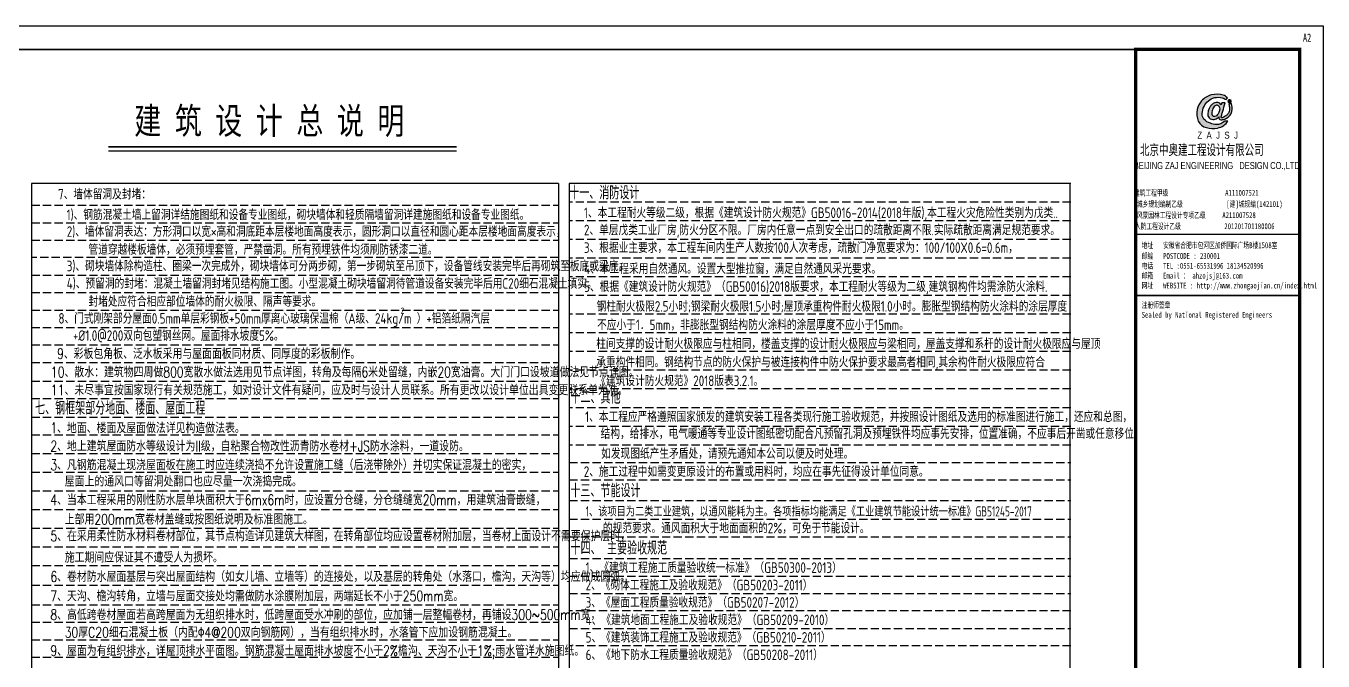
# Model space of a CAD drawing. Extents: x 177291 to 1288761, y 177638 to 322898.
# Drawn here: x 270480 to 309645, y 295766 to 314928 of the extents above; entities that cross this region are included whole.
import ezdxf
from ezdxf.enums import TextEntityAlignment as Align

# ---------------------------------------------------------------- set-up
doc = ezdxf.new("R2010")
doc.units = 0
doc.header["$LTSCALE"] = 1000
doc.linetypes.add('DASH', pattern=[0.35, 0.25, -0.1])
for name, color, linetype in [('BORDER', 7, 'Continuous'), ('PUB_TITLE', 4, 'Continuous'), ('STAIR', 2, 'Continuous'), ('图签', 3, 'Continuous'), ('填充', 251, 'Continuous'), ('文字', 7, 'Continuous')]:
    doc.layers.add(name, color=color, linetype=linetype)
doc.styles.add('_gyy_title_Arial', font='arial.ttf', dxfattribs={"width": 0.7})
doc.styles.add('_gyy_title_ST', font='', dxfattribs={"width": 0.8})
doc.styles.add('C', font='tssdeng.shx', dxfattribs={"height": 3, "bigfont": 'tssdchn.shx'})
doc.styles.add('HZ', font='txt.shx', dxfattribs={"width": 0.8, "bigfont": '000hztxt.shx'})
doc.styles.add('HZTXT', font='romans.shx', dxfattribs={"width": 0.75, "height": 300, "bigfont": 'HZTXT.shx'})
doc.styles.add('宋体', font='')
doc.styles.get('_gyy_title_ST').set_extended_font_data('SimSun')
doc.styles.get('宋体').set_extended_font_data('SimSun')

# ---------------------------------------------------------------- blocks, each defined once
blk = doc.blocks.new('dd')
at = {"layer": '图签'}
h = blk.add_hatch(color=5, dxfattribs=at)
h.set_gradient(color1=(0, 0, 255), color2=(36, 36, 255), one_color=1, tint=0.57)
h.paths.add_polyline_path([(452, 1270, -0.093206), (531, 1562, -0.136321), (716, 1807, -0.161039), (988, 1948, -0.108591), (1307, 1935, -0.049497), (1479, 1861, 0.062627), (1539, 1932, 0.094388), (1351, 2056, 0.136326), (854, 2062, 0.161722), (430, 1810, 0.133661), (243, 1435, 0.158414), (286, 937, 0.22517), (632, 669, 0.138663), (1107, 646, 0.074676), (1375, 753, 0.125344), (1543, 944, 0.006312), (1413, 948, -0.090385), (1244, 833, -0.096745), (1053, 797, -0.073845), (803, 850, -0.140868), (530, 1020, -0.160753)])
h = blk.add_hatch(color=5, dxfattribs=at)
h.set_gradient(color1=(0, 0, 255), color2=(36, 36, 255), one_color=1, tint=0.57)
h.paths.add_polyline_path([(1306, 1289, 0.011169), (1334, 1370, 0.005807), (1431, 1724, 0.01105), (1292, 1724, 0.016796), (1267, 1634, 0.125943), (1203, 1704, 0.083806), (1120, 1739, 0.082879), (1047, 1739, -0.008503), (952, 1710, 0.060057), (844, 1628, 0.086078), (774, 1532, 0.099424), (705, 1347, 0.12153), (690, 1225, 0.102644), (719, 1122, 0.056648), (797, 1042, 0.092914), (913, 1013, 0.194578), (1098, 1064, -0.002562), (1175, 1122, 0.064354), (1167, 1068, 0.172385), (1207, 1017, 0.105458), (1300, 1002, 0.086567), (1454, 1046, 0.047674), (1592, 1136, 0.166359), (1692, 1274, 0.096748), (1728, 1431, 0.03151), (1728, 1548, 0.041815), (1700, 1691, 0.007654), (1588, 1673, -0.009919), (1610, 1585, -0.068269), (1624, 1482, -0.105336), (1605, 1352, -0.14652), (1528, 1223, -0.070486), (1434, 1151, -0.077937), (1341, 1103, -0.127098), (1272, 1084, -0.114215), (1267, 1129, -0.007609)])
h.paths.add_polyline_path([(865, 1245, -0.099994), (863, 1328, -0.050974), (888, 1427, -0.120527), (938, 1529, -0.043888), (1002, 1595, -0.08446), (1063, 1619, -0.147309), (1127, 1607, -0.037474), (1177, 1572, -0.06931), (1209, 1507, -0.067662), (1213, 1431, -0.02676), (1211, 1413, 0.017209), (1183, 1329, -0.048815), (1120, 1223, -0.139096), (1046, 1163, -0.097991), (944, 1153, -0.085394), (909, 1169, -0.149141)], flags=16)
h = blk.add_hatch(color=1, dxfattribs=at)
h.set_gradient(color1=(255, 0, 0), color2=(255, 0, 0), tint=0.57)
h.paths.add_polyline_path([(1557, 1818, 0.386553), (1564, 1757, 0.170676), (1604, 1736, 0.082224), (1657, 1743, 0.087509), (1686, 1766, 0.264235), (1694, 1804, 0.244333), (1636, 1850, 0.30271)])
blk.add_lwpolyline([(1539, 1932, 0.094388), (1351, 2056, 0.136326), (854, 2062, 0.161722), (430, 1810, 0.133661), (243, 1435, 0.158414), (286, 937, 0.22517), (632, 669, 0.138663), (1107, 646, 0.074676), (1375, 753, 0.125344), (1543, 944, 0.006312), (1413, 948, -0.090385), (1244, 833, -0.096745), (1053, 797, -0.073845), (803, 850, -0.140868), (530, 1020, -0.160753), (452, 1270, -0.093206), (531, 1562, -0.136321), (716, 1807, -0.161039), (988, 1948, -0.108591), (1307, 1935, -0.049497), (1479, 1861, 0.062627)], format="xyb", close=True, dxfattribs=at)
for points in [[(1431, 1724, 0.011041), (1292, 1724, 0.016796), (1267, 1634, 0.125943), (1203, 1704, 0.083806), (1120, 1739, 0.082879), (1047, 1739, -0.008503), (952, 1710, 0.060057), (844, 1628, 0.086078), (774, 1532, 0.099424), (705, 1347, 0.12153), (690, 1225, 0.102644), (719, 1122, 0.056648), (797, 1042, 0.092914), (913, 1013, 0.194578), (1098, 1064, -0.002562), (1175, 1122, 0.064354), (1167, 1068, 0.172385), (1207, 1017, 0.105458), (1300, 1002, 0.086567), (1454, 1046, 0.047674), (1592, 1136, 0.166359), (1692, 1274, 0.096748), (1728, 1431, 0.03151), (1728, 1548, 0.041815), (1700, 1691, 0.007654), (1588, 1673, -0.009919), (1610, 1585, -0.068269), (1624, 1482, -0.105336), (1605, 1352, -0.14652), (1528, 1223, -0.070486), (1434, 1151, -0.077937), (1341, 1103, -0.127098), (1272, 1084, -0.114215), (1267, 1129, -0.007609), (1306, 1289, 0.011169), (1334, 1370, 0.005782), (1430, 1722, 0.069025)], [(1694, 1804, 0.243958), (1636, 1850, 0.303117), (1557, 1818, 0.386553), (1564, 1757, 0.170676), (1604, 1736, 0.082224), (1657, 1743, 0.087509), (1686, 1766, 0.264235), (1694, 1804, -7.823139)], [(1213, 1431, 0.067662), (1209, 1507, 0.06931), (1177, 1572, 0.037474), (1127, 1607, 0.147309), (1063, 1619, 0.08446), (1002, 1595, 0.043888), (938, 1529, 0.120527), (888, 1427, 0.050974), (863, 1328, 0.099994), (865, 1245, 0.149141), (909, 1169, 0.085394), (944, 1153, 0.097991), (1046, 1163, 0.139096), (1120, 1223, 0.048815), (1183, 1329, -0.017209), (1211, 1413, 0.02676), (1213, 1431, 0.441273)]]:
    blk.add_lwpolyline(points, format="xyb", dxfattribs=at)
at = {"insert": (246, 492), "char_height": 300, "width": 8000, "attachment_point": 1, "style": 'HZ'}
blk.add_mtext('{\\fArial|b0|i0|c0|p32;Z  A  J  S  J}', dxfattribs=at)

msp = doc.modelspace()

# ---------------------------------------------------------------- linework, layer by layer
at = {"color": 2}
msp.add_line((272969.72, 311163.57), (283484.36, 311163.57), dxfattribs=at)
at = {"layer": 'BORDER', "const_width": 53.03}
msp.add_lwpolyline([(251948.07, 273635.42), (251948.07, 314221.27), (308937.97, 314221.27), (308937.97, 273635.42)], close=True, dxfattribs=at)
at = {"layer": 'PUB_TITLE'}
msp.add_line((303988.47, 308648.31), (308937.97, 308648.31), dxfattribs=at)
msp.add_lwpolyline([(250180.39, 272928.35), (250180.39, 314928.34), (309645.04, 314928.34), (309645.04, 272928.35)], close=True, dxfattribs=at)
at = {"layer": 'PUB_TITLE', "const_width": 106.06}
msp.add_lwpolyline([(303988.47, 314221.27), (308937.97, 314221.27), (308937.97, 273635.42), (303988.47, 273635.42)], close=True, dxfattribs=at)
at = {"layer": 'PUB_TITLE', "const_width": 49.49}
msp.add_lwpolyline([(303988.47, 306795.49), (308937.97, 306795.49)], dxfattribs=at)
at = {"layer": 'STAIR', "const_width": 53.19}
msp.add_lwpolyline([(272971.57, 311280.18), (283483.52, 311280.18)], dxfattribs=at)
at = {"layer": '填充'}
for p, q in [((270644.34, 310177.64), (270644.34, 276866.33)), ((286556.27, 310177.64), (270644.34, 310177.64)), ((286556.27, 310177.64), (286556.27, 276866.33)), ((286885.6, 310177.62), (286885.6, 276866.33)), ((302029.01, 310177.62), (286885.6, 310177.62)), ((302001.99, 310177.62), (302001.99, 276866.3))]:
    msp.add_line(p, q, dxfattribs=at)
at = {"layer": '填充', "linetype": 'DASH'}
for p, q in [((270644.34, 309518.97), (286556.27, 309518.97)), ((302029.01, 309613.72), (286885.6, 309613.72)), ((302029.01, 309049.82), (286885.6, 309049.82)), ((270644.34, 308992.03), (286556.27, 308992.03)), ((270644.34, 308465.09), (286556.27, 308465.09)), ((302029.01, 308485.92), (286885.6, 308485.92)), ((286556.27, 307938.16), (270644.34, 307938.16)), ((302029.01, 307922.02), (286885.6, 307922.02)), ((270644.34, 307411.22), (286556.27, 307411.22)), ((302029.01, 307358.12), (286885.6, 307358.12)), ((270644.34, 306884.28), (286556.27, 306884.28)), ((302029.01, 306794.22), (286885.6, 306794.22)), ((270644.34, 306357.34), (286556.27, 306357.34)), ((302029.01, 306230.32), (286885.6, 306230.32)), ((270644.34, 305830.4), (286556.27, 305830.4)), ((302029.01, 305666.42), (286885.6, 305666.42)), ((270644.34, 305303.46), (286556.27, 305303.46)), ((302029.01, 305102.52), (286885.6, 305102.52)), ((270644.34, 304776.53), (286556.27, 304776.53)), ((302029.01, 304538.62), (286885.6, 304538.62)), ((270644.34, 304212.63), (286556.27, 304212.63)), ((302029.01, 303974.72), (286885.6, 303974.72)), ((270644.34, 303685.69), (286556.27, 303685.69)), ((302029.01, 303410.82), (286885.6, 303410.82)), ((270644.34, 303121.79), (286556.27, 303121.79)), ((302029.01, 302846.92), (286885.6, 302846.92)), ((270644.34, 302594.85), (286556.27, 302594.85)), ((270644.34, 302030.95), (286556.27, 302030.95)), ((302029.01, 302283.02), (286885.6, 302283.02)), ((286885.6, 301756.08), (302029.01, 301756.08)), ((270644.34, 301467.05), (286556.27, 301467.05)), ((286885.6, 301229.14), (302029.01, 301229.14)), ((270644.34, 300903.15), (286556.27, 300903.15)), ((286885.6, 300608.6), (302029.01, 300608.6)), ((270644.34, 300339.25), (286556.27, 300339.25)), ((286885.6, 300043.53), (302029.01, 300043.53)), ((270644.34, 299775.35), (286556.27, 299775.35)), ((286885.6, 299517.19), (302029.01, 299517.19)), ((270644.34, 299211.45), (286556.27, 299211.45)), ((286885.6, 298858.52), (302029.01, 298858.52)), ((270644.34, 298647.55), (286556.27, 298647.55)), ((270644.34, 298053.36), (286556.27, 298053.36)), ((286885.6, 298331.58), (302029.01, 298331.58)), ((286885.6, 297804.64), (302029.01, 297804.64)), ((270644.34, 297461.94), (286556.27, 297461.94)), ((302029.01, 297277.7), (286885.6, 297277.7)), ((270644.34, 296935), (286556.27, 296935)), ((286885.6, 296750.77), (302029.01, 296750.77)), ((270644.34, 296408.06), (286556.27, 296408.06)), ((302029.01, 296223.83), (286885.6, 296223.83)), ((270644.34, 295881.12), (286556.27, 295881.12))]:
    msp.add_line(p, q, dxfattribs=at)

# ---------------------------------------------------------------- block references
at = {"layer": '图签', "xscale": 0.70707067020202, "yscale": 0.70707067020202, "zscale": 0.70707067020202}
msp.add_blockref('dd', (305675.26, 311389.9), dxfattribs=at)

# ---------------------------------------------------------------- texts
at = {"style": 'HZTXT', "width": 0.75}
for s, p in [('9、彩板包角板、泛水板采用与屋面面板同材质、同厚度的彩板制作。', (271418.65, 304881.69)), ('10、散水：建筑物四周做800宽散水做法选用见节点详图，转角及每隔6米处留缝，内嵌20宽油膏。大门门口设坡道做法见节点详图。', (271233.8, 304326.03)), ('11、未尽事宜按国家现行有关规范施工，如对设计文件有疑问，应及时与设计人员联系。所有更改以设计单位出具变更联系单为准。', (271233.8, 303784.98)), ('1、地面、楼面及屋面做法详见构造做法表。', (271215.5, 302640.75)), ('2、地上建筑屋面防水等级设计为II级，自粘聚合物改性沥青防水卷材+JS防水涂料，一道设防。', (271215.5, 302093.19)), ('3、凡钢筋混凝土现浇屋面板在施工时应连续浇捣不允许设置施工缝（后浇带除外）并切实保证混凝土的密实，', (271215.5, 301525.1)), ('屋面上的通风口等留洞处翻口也应尽量一次浇捣完成。', (271651.62, 301030.54)), ('4、当本工程采用的刚性防水层单块面积大于6mx6m时，应设置分仓缝，分仓缝缝宽20mm，用建筑油膏嵌缝，', (271215.5, 300471.22)), ('上部用200mm宽卷材盖缝或按图纸说明及标准图施工。', (271651.62, 299884.12)), ('5、在采用柔性防水材料卷材部位，其节点构造详见建筑大样图，在转角部位均应设置卷材附加层，当卷材上面设计不需要保护层时，', (271215.5, 299380.38)), ('施工期间应保证其不遭受人为损坏。', (271651.62, 298735.87)), ('6、卷材防水屋面基层与突出屋面结构（如女儿墙、立墙等）的连接处，以及基层的转角处（水落口，檐沟，天沟等）均应做成圆弧。', (271215.5, 298155.31)), ('7、天沟、檐沟转角，立墙与屋面交接处均需做防水涂膜附加层，两端延长不小于250mm宽。', (271215.5, 297568.71)), ('8、高低跨卷材屋面若高跨屋面为无组织排水时，低跨屋面受水冲刷的部位，应加铺一层整幅卷材，再铺设300~500mm宽，', (271215.5, 297004.81)), ('30厚C20细石混凝土板（内配Φ4@200双向钢筋网），当有组织排水时，水落管下应加设钢筋混凝土。', (271651.62, 296473.29)), ('9、屋面为有组织排水，详屋顶排水平面图。钢筋混凝土屋面排水坡度不小于2%%%檐沟、天沟不小于1%%%;雨水管详水施图纸。', (271215.5, 295920.52))]:
    msp.add_text(s, height=318.1818, dxfattribs=at).set_placement(p)
at = {"color": 1, "insert": (304115.92, 311359.42), "char_height": 359.1, "width": 4411.8546, "attachment_point": 1, "style": 'HZ'}
msp.add_mtext('北京中奥建工程设计有限公司', dxfattribs=at)
at = {"layer": 'BORDER', "style": '宋体', "width": 0.75}
msp.add_text('建 筑 设 计 总 说 明', height=797.8387, dxfattribs=at).set_placement((273750.31, 311668.35))
at = {"layer": 'PUB_TITLE', "width": 0.7}
for s, height, style, p in [('A2', 250, '_gyy_title_ST', (309163.35, 314450.08)), ('BEIJING ZAJ ENGINEERING   DESIGN CO.,LTD.', 212.121, '_gyy_title_Arial', (306469.02, 310610.81)), ('建筑工程甲级                 A111007521             ', 176.7675, '_gyy_title_ST', (306472.52, 309804.34)), ('城乡规划编制乙级             [建]城规编(142101)', 176.7675, '_gyy_title_ST', (306225.87, 309467.34)), ('风景园林工程设计专项乙级     A211007528           ', 176.7675, '_gyy_title_ST', (306372.14, 309131.02)), ('人防工程设计乙级             201201701180006', 176.7675, '_gyy_title_ST', (306072.48, 308797.43))]:
    msp.add_text(s, height=height, dxfattribs=dict(at, style=style)).set_placement(p, align=Align.CENTER)
at = {"layer": 'PUB_TITLE', "style": '_gyy_title_ST', "width": 0.7}
for s, height, p in [('地址   安徽省合肥市包河区加侨国际广场B楼1508室', 176.7675, (304167.39, 308223.14)), ('邮编   POSTCODE : 230001', 176.7675, (304167.39, 307900.26)), ('邮箱   Email ： ahzojsj@163.com', 176.7675, (304167.39, 307306.32)), ('电话   TEL :0551-65531996 18134520996', 176.7675, (304167.39, 307603.29)), ('网址   WEBSITE : http://www.zhongaojian.cn/index.html', 176.7675, (304167.39, 307007.61)), ('注册师签章', 176.767, (304167.39, 306420.74)), ('Sealed by National Registered Engineers', 176.7675, (304168.35, 306123.77))]:
    msp.add_text(s, height=height, dxfattribs=at).set_placement(p)
at = {"layer": '文字', "style": 'C'}
for s, height, width, p in [('7、墙体留洞及封堵：', 318.212, 0.8, (271448.77, 309693.02)), ('1)、钢筋混凝土墙上留洞详结施图纸和设备专业图纸，砌块墙体和轻质隔墙留洞详建施图纸和设备专业图纸。', 318.2117, 0.8, (271706.87, 309073.31)), ('2)、墙体留洞表达：方形洞口以宽×高和洞底距本层楼地面高度表示，圆形洞口以直径和圆心距本层楼地面高度表示，', 318.2117, 0.8, (271711.89, 308566.17)), ('管道穿越楼板墙体，必须预埋套管，严禁凿洞。所有预埋铁件均须刷防锈漆二道。', 318.2117, 0.8, (272367.88, 308023.36)), ('3)、砌块墙体除构造柱、圈梁一次完成外，砌块墙体可分两步砌，第一步砌筑至吊顶下，设备管线安装完毕后再砌筑至板底或梁底。', 318.2117, 0.8, (271711.89, 307526.34)), ('4)、预留洞的封堵：混凝土墙留洞封堵见结构施工图。小型混凝土砌块墙留洞待管道设备安装完毕后用C20细石混凝土填实。', 318.2117, 0.8, (271711.89, 306999.41)), ('封堵处应符合相应部位墙体的耐火极限、隔声等要求。', 318.2117, 0.8, (272367.88, 306456.59)), ('2', 184.96, 0.8, (281793.43, 306245.88)), ('1、本工程应严格遵照国家颁发的建筑安装工程各类现行施工验收规范，并按照设计图纸及选用的标准图进行施工，还应和总图，', 318.2117, 0.8, (287363.55, 302978.37)), ('结构，给排水，电气暖通等专业设计图纸密切配合凡预留孔洞及预埋铁件均应事先安排，位置准确，不应事后开凿或任意移位，', 318.2117, 0.8, (287833.5, 302468.18)), ('如发现图纸产生矛盾处，请预先通知本公司以便及时处理。', 318.2117, 0.8, (287848.89, 301867.32)), ('2、施工过程中如需变更原设计的布置或用料时，均应在事先征得设计单位同意。', 318.2117, 0.8, (287323.02, 301323.63)), ('1、该项目为二类工业建筑，以通风能耗为主。各项指标均能满足《工业建筑节能设计统一标准》GB51245-2017', 305.3559, 0.7, (287378.52, 300127.52)), ('的规范要求。通风面积大于地面面积的2%%%，可免于节能设计。', 318.2117, 0.8, (287902.23, 299619.51)), ('1、《建筑工程施工质量验收统一标准》（GB50300-2013）', 318.2117, 0.8, (287378.52, 298426.07)), ('2、《砌体工程施工及验收规范》（GB50203-2011）', 318.2117, 0.8, (287378.52, 297899.14)), ('3、《屋面工程质量验收规范》（GB50207-2012）', 318.2117, 0.8, (287378.52, 297376.14)), ('4、《建筑地面工程施工及验收规范》（GB50209-2010）', 318.2117, 0.8, (287378.52, 296849.2)), ('5、《建筑装饰工程施工及验收规范》（GB50210-2011）', 318.2117, 0.8, (287378.52, 296322.26)), ('6、《地下防水工程质量验收规范》（GB50208-2011）', 318.2117, 0.8, (287378.52, 295795.33))]:
    msp.add_text(s, height=height, dxfattribs=dict(at, width=width)).set_placement(p)
at = {"layer": '文字', "color": 3, "style": 'C', "width": 0.8}
for s, height, p in [('十一、消防设计', 397.765, (286885.6, 309696.68)), ('3、根据业主要求，本工程车间内生产人数按100人次考虑，疏散门净宽要求为：100/100X0.6=0.6m，', 318.2117, (287328.03, 308079.9)), ('4、本工程采用自然通风。设置大型推拉窗，满足自然通风采光要求。', 318.2117, (287334.18, 307445.82)), ('8、门式刚架部分屋面0.5mm单层彩钢板+50mm厚离心玻璃保温棉（A级、24kg/m ）+铝箔纸隔汽层', 318.2117, (271460.95, 305945.73)), ('+%%C1.0@200双向包塑钢丝网。屋面排水坡度5%%%。', 318.2117, (271897.83, 305426.62)), ('十二、其他', 397.765, (286923.87, 303529.97)), ('七、钢框架部分地面、楼面、屋面工程', 397.7646, (270757.94, 303198.78)), ('十三、节能设计', 397.765, (286921.13, 300708.06)), ('十四、 主要验收规范', 397.765, (286923.87, 298977.68))]:
    msp.add_text(s, height=height, dxfattribs=at).set_placement(p)
at = {"layer": '文字', "color": 6, "style": 'C', "width": 0.8}
for s, p in [('1、本工程耐火等级二级，根据《建筑设计防火规范》GB50016-2014(2018年版),本工程火灾危险性类别为戊类..', (287328.03, 309133.78)), ('2、单层戊类工业厂房,防火分区不限。厂房内任意一点到安全出口的疏散距离不限.实际疏散距离满足规范要求。', (287328.03, 308612.91))]:
    msp.add_text(s, height=318.2117, dxfattribs=at).set_placement(p)
at = {"layer": '文字', "color": 30, "true_color": 0xf26722, "style": 'C', "width": 0.8}
for s, p in [('5、根据《建筑设计防火规范》（GB50016)2018版要求，本工程耐火等级为二级,建筑钢构件均需涂防火涂料.', (287332.12, 306904.92, 4.21)), ('钢柱耐火极限2.5小时;钢梁耐火极限1.5小时;屋顶承重构件耐火极限1.0小时。膨胀型钢结构防火涂料的涂层厚度', (287711.84, 306308.3, 4.21)), ('不应小于1．5mm，非膨胀型钢结构防火涂料的涂层厚度不应小于15mm。', (287724.43, 305750.74)), ('柱间支撑的设计耐火极限应与柱相同，楼盖支撑的设计耐火极限应与梁相同，屋盖支撑和系杆的设计耐火极限应与屋顶', (287699.06, 305181.86, 4.21)), ('承重构件相同。钢结构节点的防火保护与被连接构件中防火保护要求最高者相同,其余构件耐火极限应符合', (287700.51, 304626.28)), ('《建筑设计防火规范》2018版表3.2.1。', (287700.51, 304062.38))]:
    msp.add_text(s, height=318.2117, dxfattribs=at).set_placement(p)

doc.saveas('drawing.dxf')
